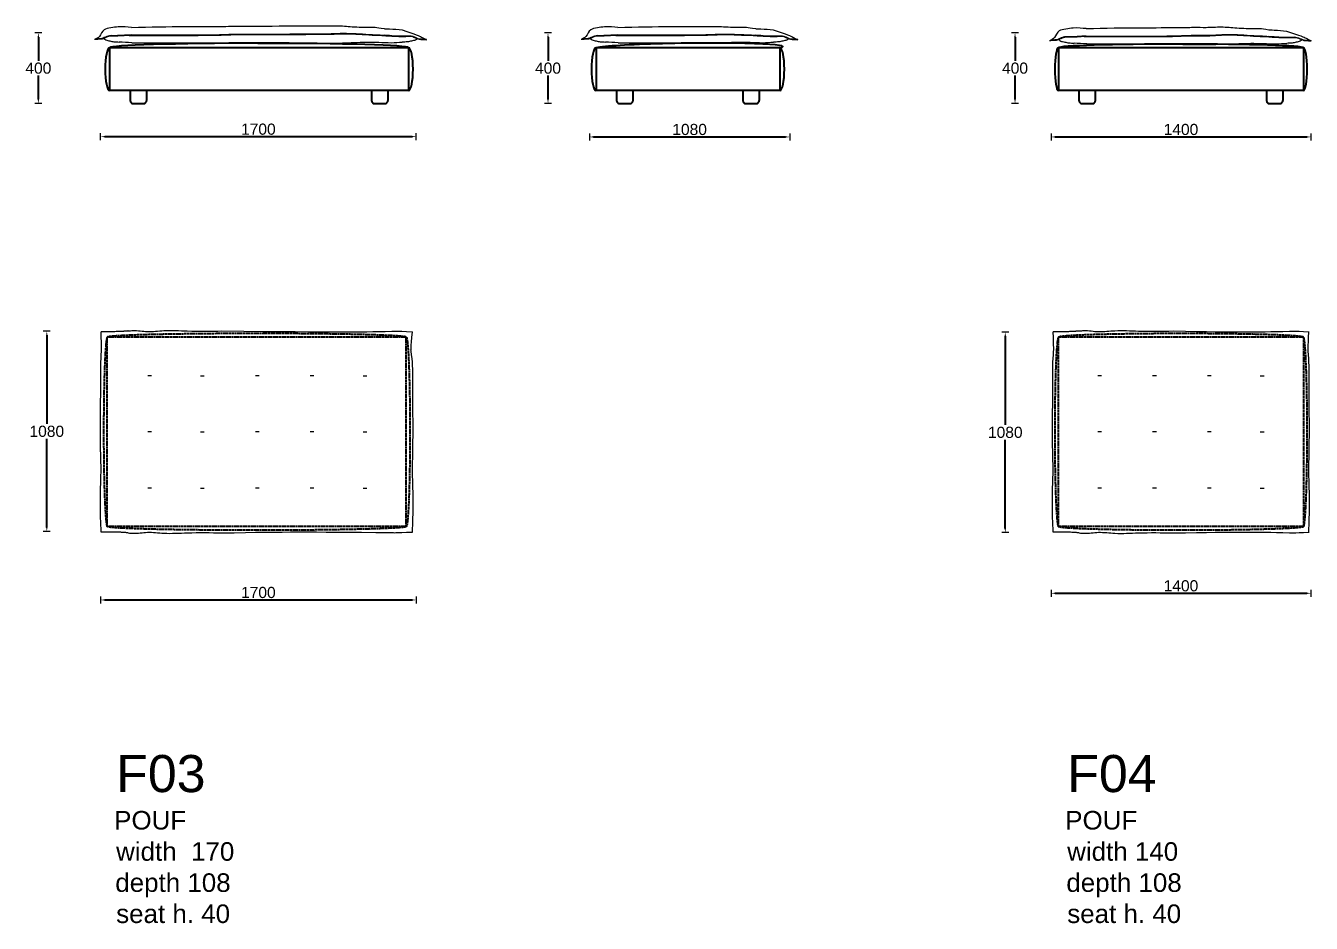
# Model space of a CAD drawing. Header units: millimetres. Extents: x 6668 to 47386, y -6732 to 35544.
# Drawn here: x 18684 to 25608, y 10457 to 15292 of the extents above; entities that cross this region are included whole.
import ezdxf

# ---------------------------------------------------------------- set-up
doc = ezdxf.new("R2010")
doc.units = ezdxf.units.MM
doc.linetypes.add('ACAD_ISO02W100', pattern=[15, 12, -3])
doc.layers.add('_ARREDO', color=7, linetype='Continuous')
doc.layers.add('TESTO', color=1, linetype='Continuous')
doc.layers.add('_CUSCINO SEDUTA', color=8, linetype='Continuous', lineweight=9)
doc.layers.add('_QUOTE', color=1, linetype='Continuous', lineweight=9)
doc.styles.add('Arial', font='arial.ttf')
doc.styles.get("Standard").update_dxf_attribs({"font": 'arial.ttf'})
doc.dimstyles.new('1_1', dxfattribs={"dimscale": 15, "dimtxt": 4, "dimasz": 1.5, "dimexe": 1.25, "dimexo": 2, "dimtad": 1, "dimtih": 1, "dimtoh": 1, "dimdec": 0, "dimtxsty": 'Standard', "dimcen": 2.5, "dimclrd": 256, "dimclre": 256, "dimclrt": 256, "dimadec": 0, "dimazin": 0, "dimtfac": 1, "dimtdec": 0, "dimtmove": 0, "dimatfit": 3, "dimfxl": 1.25, "dimfxlon": 1, "dimlwe": 0, "dimarcsym": 0})

# ---------------------------------------------------------------- blocks, each defined once
blk = doc.blocks.new('*D228')
at = {"layer": '_QUOTE', "lineweight": 0, "transparency": 16777216}
for p, q in [((19086.6, 12217.2), (19086.6, 12179.7)), ((20786.8, 12217.2), (20786.8, 12179.7))]:
    blk.add_line(p, q, dxfattribs=at)
at = {"layer": '_QUOTE', "lineweight": -2, "transparency": 16777216}
blk.add_line((19109.1, 12198.5), (20764.3, 12198.5), dxfattribs=at)
at = {"layer": '_QUOTE', "transparency": 16777216}
for points in [[(19109.1, 12202.2), (19109.1, 12194.7), (19086.6, 12198.5)], [(20764.3, 12202.2), (20764.3, 12194.7), (20786.8, 12198.5)]]:
    blk.add_solid(points, dxfattribs=at)
at = {"layer": 'Defpoints', "color": 0, "transparency": 16777216}
for p in [(19086.6, 13103.9), (20786.8, 13101.9), (20786.8, 12198.5)]:
    blk.add_point(p, dxfattribs=at)
at = {"layer": '_QUOTE', "transparency": 16777216, "insert": (19936.7, 12238.5), "char_height": 60, "attachment_point": 5}
blk.add_mtext('1700', dxfattribs=at)
blk = doc.blocks.new('*D357')
at = {"layer": '_QUOTE', "lineweight": 0, "transparency": 16777216}
for p, q in [((18815.9, 13646.7), (18778.4, 13646.7)), ((18815.9, 12566.7), (18778.4, 12566.7))]:
    blk.add_line(p, q, dxfattribs=at)
at = {"layer": '_QUOTE', "lineweight": -2, "transparency": 16777216}
for p, q in [((18797.2, 13624.2), (18797.2, 13146.7)), ((18797.2, 12589.2), (18797.2, 13066.7))]:
    blk.add_line(p, q, dxfattribs=at)
at = {"layer": '_QUOTE', "transparency": 16777216}
for points in [[(18793.4, 13624.2), (18800.9, 13624.2), (18797.2, 13646.7)], [(18793.4, 12589.2), (18800.9, 12589.2), (18797.2, 12566.7)]]:
    blk.add_solid(points, dxfattribs=at)
at = {"layer": 'Defpoints', "color": 0, "transparency": 16777216}
for p in [(18797.2, 13646.7), (19866.6, 13646.7), (19740.8, 12566.7)]:
    blk.add_point(p, dxfattribs=at)
at = {"layer": '_QUOTE', "transparency": 16777216, "insert": (18797.2, 13106.7), "char_height": 60, "attachment_point": 5}
blk.add_mtext('1080', dxfattribs=at)
blk = doc.blocks.new('*D314')
at = {"layer": '_QUOTE', "lineweight": 0, "transparency": 16777216}
for p, q in [((19086.6, 14675.6), (19086.6, 14713.1)), ((20786.8, 14675.6), (20786.8, 14713.1))]:
    blk.add_line(p, q, dxfattribs=at)
at = {"layer": '_QUOTE', "lineweight": -2, "transparency": 16777216}
blk.add_line((19109.1, 14694.4), (20764.3, 14694.4), dxfattribs=at)
at = {"layer": '_QUOTE', "transparency": 16777216}
for points in [[(19109.1, 14698.1), (19109.1, 14690.6), (19086.6, 14694.4)], [(20764.3, 14698.1), (20764.3, 14690.6), (20786.8, 14694.4)]]:
    blk.add_solid(points, dxfattribs=at)
at = {"layer": 'Defpoints', "color": 0, "transparency": 16777216}
for p in [(20786.8, 14694.4), (20786.8, 12198.5), (19086.6, 12179.7)]:
    blk.add_point(p, dxfattribs=at)
at = {"layer": '_QUOTE', "transparency": 16777216, "insert": (19936.7, 14734.4), "char_height": 60, "attachment_point": 5}
blk.add_mtext('1700', dxfattribs=at)
blk = doc.blocks.new('*D315')
at = {"layer": '_QUOTE', "lineweight": 0, "transparency": 16777216}
for p, q in [((21719.8, 14711.6), (21719.8, 14674.1)), ((22799.3, 14711.6), (22799.3, 14674.1))]:
    blk.add_line(p, q, dxfattribs=at)
at = {"layer": '_QUOTE', "lineweight": -2, "transparency": 16777216}
blk.add_line((21742.3, 14692.8), (22776.8, 14692.8), dxfattribs=at)
at = {"layer": '_QUOTE', "transparency": 16777216}
for points in [[(21742.3, 14696.6), (21742.3, 14689.1), (21719.8, 14692.8)], [(22776.8, 14696.6), (22776.8, 14689.1), (22799.3, 14692.8)]]:
    blk.add_solid(points, dxfattribs=at)
at = {"layer": 'Defpoints', "color": 0, "transparency": 16777216}
for p in [(21719.8, 15200.5), (22799.3, 15198.9), (22799.3, 14692.8)]:
    blk.add_point(p, dxfattribs=at)
at = {"layer": '_QUOTE', "transparency": 16777216, "insert": (22259.6, 14732.8), "char_height": 60, "attachment_point": 5}
blk.add_mtext('1080', dxfattribs=at)
blk = doc.blocks.new('*D316')
at = {"layer": '_QUOTE', "lineweight": 0, "transparency": 16777216}
for p, q in [((24206.3, 14711.6), (24206.3, 14674.1)), ((25606.3, 14711.6), (25606.3, 14674.1))]:
    blk.add_line(p, q, dxfattribs=at)
at = {"layer": '_QUOTE', "lineweight": -2, "transparency": 16777216}
blk.add_line((24228.8, 14692.8), (25583.8, 14692.8), dxfattribs=at)
at = {"layer": '_QUOTE', "transparency": 16777216}
for points in [[(24228.8, 14696.6), (24228.8, 14689.1), (24206.3, 14692.8)], [(25583.8, 14696.6), (25583.8, 14689.1), (25606.3, 14692.8)]]:
    blk.add_solid(points, dxfattribs=at)
at = {"layer": 'Defpoints', "color": 0, "transparency": 16777216}
for p in [(24206.3, 15068.3), (25606.3, 15068.3), (25606.3, 14692.8)]:
    blk.add_point(p, dxfattribs=at)
at = {"layer": '_QUOTE', "transparency": 16777216, "insert": (24906.3, 14732.8), "char_height": 60, "attachment_point": 5}
blk.add_mtext('1400', dxfattribs=at)
blk = doc.blocks.new('*D317')
at = {"layer": '_QUOTE', "lineweight": 0, "transparency": 16777216}
for p, q in [((24206.3, 12253.3), (24206.3, 12215.8)), ((25606.3, 12253.3), (25606.3, 12215.8))]:
    blk.add_line(p, q, dxfattribs=at)
at = {"layer": '_QUOTE', "lineweight": -2, "transparency": 16777216}
blk.add_line((24228.8, 12234.5), (25583.8, 12234.5), dxfattribs=at)
at = {"layer": '_QUOTE', "transparency": 16777216}
for points in [[(24228.8, 12238.3), (24228.8, 12230.8), (24206.3, 12234.5)], [(25583.8, 12238.3), (25583.8, 12230.8), (25606.3, 12234.5)]]:
    blk.add_solid(points, dxfattribs=at)
at = {"layer": 'Defpoints', "color": 0, "transparency": 16777216}
for p in [(24206.3, 14674.1), (25606.3, 14674.1), (25606.3, 12234.5)]:
    blk.add_point(p, dxfattribs=at)
at = {"layer": '_QUOTE', "transparency": 16777216, "insert": (24906.3, 12274.5), "char_height": 60, "attachment_point": 5}
blk.add_mtext('1400', dxfattribs=at)
blk = doc.blocks.new('*D358')
at = {"layer": '_QUOTE', "lineweight": 0, "transparency": 16777216}
for p, q in [((23978.7, 13641.3), (23941.2, 13641.3)), ((23978.7, 12561.3), (23941.2, 12561.3))]:
    blk.add_line(p, q, dxfattribs=at)
at = {"layer": '_QUOTE', "lineweight": -2, "transparency": 16777216}
for p, q in [((23959.9, 13618.8), (23959.9, 13141.3)), ((23959.9, 12583.8), (23959.9, 13061.3))]:
    blk.add_line(p, q, dxfattribs=at)
at = {"layer": '_QUOTE', "transparency": 16777216}
for points in [[(23956.2, 13618.8), (23963.7, 13618.8), (23959.9, 13641.3)], [(23956.2, 12583.8), (23963.7, 12583.8), (23959.9, 12561.3)]]:
    blk.add_solid(points, dxfattribs=at)
at = {"layer": 'Defpoints', "color": 0, "transparency": 16777216}
for p in [(24944.1, 13641.3), (23959.9, 12561.3), (24964, 12561.3)]:
    blk.add_point(p, dxfattribs=at)
at = {"layer": '_QUOTE', "transparency": 16777216, "insert": (23959.9, 13101.3), "char_height": 60, "attachment_point": 5}
blk.add_mtext('1080', dxfattribs=at)
blk = doc.blocks.new('*D292')
at = {"layer": '_QUOTE', "lineweight": 0, "transparency": 16777216}
for p, q in [((18770.5, 15253.2), (18733, 15253.2)), ((18770.5, 14873.2), (18733, 14873.2))]:
    blk.add_line(p, q, dxfattribs=at)
at = {"layer": '_QUOTE', "lineweight": -2, "transparency": 16777216}
for p, q in [((18751.7, 15230.7), (18751.7, 15103.2)), ((18751.7, 14895.7), (18751.7, 15023.2))]:
    blk.add_line(p, q, dxfattribs=at)
at = {"layer": '_QUOTE', "transparency": 16777216}
for points in [[(18748, 15230.7), (18755.5, 15230.7), (18751.7, 15253.2)], [(18748, 14895.7), (18755.5, 14895.7), (18751.7, 14873.2)]]:
    blk.add_solid(points, dxfattribs=at)
at = {"layer": 'Defpoints', "color": 0, "transparency": 16777216}
for p in [(19732.7, 15253.2), (18751.7, 14873.2), (19732.7, 14873.2)]:
    blk.add_point(p, dxfattribs=at)
at = {"layer": '_QUOTE', "transparency": 16777216, "insert": (18751.7, 15063.2), "char_height": 60, "attachment_point": 5}
blk.add_mtext('400', dxfattribs=at)
blk = doc.blocks.new('*D293')
at = {"layer": '_QUOTE', "lineweight": 0, "transparency": 16777216}
for p, q in [((21515.6, 15253.2), (21478.1, 15253.2)), ((21515.6, 14873.2), (21478.1, 14873.2))]:
    blk.add_line(p, q, dxfattribs=at)
at = {"layer": '_QUOTE', "lineweight": -2, "transparency": 16777216}
for p, q in [((21496.9, 15230.7), (21496.9, 15103.2)), ((21496.9, 14895.7), (21496.9, 15023.2))]:
    blk.add_line(p, q, dxfattribs=at)
at = {"layer": '_QUOTE', "transparency": 16777216}
for points in [[(21493.1, 15230.7), (21500.6, 15230.7), (21496.9, 15253.2)], [(21493.1, 14895.7), (21500.6, 14895.7), (21496.9, 14873.2)]]:
    blk.add_solid(points, dxfattribs=at)
at = {"layer": 'Defpoints', "color": 0, "transparency": 16777216}
for p in [(22477.9, 15253.2), (21496.9, 14873.2), (22477.9, 14873.2)]:
    blk.add_point(p, dxfattribs=at)
at = {"layer": '_QUOTE', "transparency": 16777216, "insert": (21496.9, 15063.2), "char_height": 60, "attachment_point": 5}
blk.add_mtext('400', dxfattribs=at)
blk = doc.blocks.new('*D294')
at = {"layer": '_QUOTE', "lineweight": 0, "transparency": 16777216}
for p, q in [((24031.3, 15253.2), (23993.8, 15253.2)), ((24031.3, 14873.2), (23993.8, 14873.2))]:
    blk.add_line(p, q, dxfattribs=at)
at = {"layer": '_QUOTE', "lineweight": -2, "transparency": 16777216}
for p, q in [((24012.5, 15230.7), (24012.5, 15103.2)), ((24012.5, 14895.7), (24012.5, 15023.2))]:
    blk.add_line(p, q, dxfattribs=at)
at = {"layer": '_QUOTE', "transparency": 16777216}
for points in [[(24008.8, 15230.7), (24016.3, 15230.7), (24012.5, 15253.2)], [(24008.8, 14895.7), (24016.3, 14895.7), (24012.5, 14873.2)]]:
    blk.add_solid(points, dxfattribs=at)
at = {"layer": 'Defpoints', "color": 0, "transparency": 16777216}
for p in [(24993.5, 15253.2), (24012.5, 14873.2), (24993.5, 14873.2)]:
    blk.add_point(p, dxfattribs=at)
at = {"layer": '_QUOTE', "transparency": 16777216, "insert": (24012.5, 15063.2), "char_height": 60, "attachment_point": 5}
blk.add_mtext('400', dxfattribs=at)
blk = doc.blocks.new('PIEDINO MIAMI SOFT_PANAMA H7CM')
at = {"color": 0, "linetype": 'ByBlock', "lineweight": -2}
for points in [[(45, 0), (-45, 0)], [(-45, 0), (-45, -50.4)], [(-45, -50.4), (-45, -51.2), (-44.9, -52), (-44.8, -52.9), (-44.7, -53.7), (-44.5, -54.5), (-44.4, -55.3), (-44.2, -56.1), (-43.9, -56.9), (-43.7, -57.7), (-43.4, -58.5), (-43.1, -59.3), (-42.7, -60), (-42.4, -60.8), (-42, -61.5), (-41.6, -62.2), (-41.1, -63), (-40.7, -63.6), (-40.2, -64.3), (-39.7, -65), (-39.1, -65.6), (-38.6, -66.2), (-38, -66.8), (-37.4, -67.4), (-36.8, -68), (-36.1, -68.5), (-35.5, -69), (-34.8, -69.5), (-34.1, -70)], [(34.1, -70), (34.8, -69.5), (35.5, -69), (36.1, -68.5), (36.8, -68), (37.4, -67.4), (38, -66.8), (38.6, -66.2), (39.1, -65.6), (39.7, -65), (40.2, -64.3), (40.7, -63.6), (41.1, -63), (41.6, -62.2), (42, -61.5), (42.4, -60.8), (42.7, -60), (43.1, -59.3), (43.4, -58.5), (43.7, -57.7), (43.9, -56.9), (44.2, -56.1), (44.4, -55.3), (44.5, -54.5), (44.7, -53.7), (44.8, -52.9), (44.9, -52), (45, -51.2), (45, -50.4)], [(45, -50.4), (45, 0)], [(-34.1, -70), (34.1, -70)]]:
    blk.add_lwpolyline(points, dxfattribs=at)

msp = doc.modelspace()

# ---------------------------------------------------------------- linework, layer by layer
at = {"layer": '_ARREDO'}
for p, q in [((20745.6, 15173.3), (19135.6, 15173.3)), ((19135.6, 15173.3), (19135.6, 14943.2)), ((20745.6, 15173.3), (20745.6, 14943.2)), ((22745.6, 15173.3), (21755.6, 15173.3)), ((21755.6, 15173.3), (21755.6, 14943.2)), ((22745.6, 15173.3), (22745.6, 14943.2)), ((25566.3, 15173.3), (24246.3, 15173.3)), ((24246.3, 15173.3), (24246.3, 14943.3)), ((25566.3, 15173.3), (25566.3, 14943.3)), ((20745.6, 14943.2), (19135.6, 14943.2)), ((22745.6, 14943.2), (21755.6, 14943.2)), ((25566.3, 14943.3), (24246.3, 14943.3))]:
    msp.add_line(p, q, dxfattribs=at)
at = {"layer": '_ARREDO', "linetype": 'ACAD_ISO02W100'}
for p, q in [((19123.2, 12593.9), (19123.2, 13613.9)), ((20733.2, 13613.9), (19123.2, 13613.9)), ((20733.2, 12593.9), (20733.2, 13613.9)), ((24246.3, 12593.7), (24246.3, 13613.6)), ((25566.3, 13613.6), (24246.3, 13613.6)), ((25566.3, 13613.6), (25566.3, 12593.7)), ((20733.2, 12593.9), (19123.2, 12593.9)), ((25566.3, 12593.7), (24246.3, 12593.7))]:
    msp.add_line(p, q, dxfattribs=at)
at = {"layer": '_ARREDO'}
for centre, major_axis, ratio, start_param, end_param in [((19135.6, 15058.2), (0, -115), 0.212033, 3.141593, 6.283185), ((19940.6, 15173.3), (-805, 0), 0.030303, 3.141593, 6.283185), ((20745.6, 15058.2), (0, 115), 0.212033, 3.141593, 6.283185), ((21755.6, 15058.2), (0, -115), 0.212033, 3.141593, 6.283185), ((22250.6, 15173.3), (511.1, 6.3), 0.047718, -0.252485, 2.889108), ((22745.6, 15058.2), (0, 115), 0.212033, 3.141593, 6.283185), ((24246.3, 15058.3), (0, -115), 0.173913, 3.141593, 6.283185), ((24906.3, 15173.3), (-660, 0), 0.030303, 3.141593, 6.283185), ((25566.3, 15058.3), (0, 115), 0.173913, 3.141593, 6.283185)]:
    msp.add_ellipse(centre, major_axis=major_axis, ratio=ratio, start_param=start_param, end_param=end_param, dxfattribs=at)
at = {"layer": '_ARREDO', "linetype": 'ACAD_ISO02W100'}
for centre, major_axis, ratio, start_param, end_param in [((19123.2, 13103.9), (0, 510), 0.039219, 0, 3.141593), ((19928.2, 13613.9), (805, 0), 0.024845, -0.000001, 3.141592), ((24246.3, 13103.6), (0, 510), 0.039219, 0, 3.141593), ((24906.3, 13613.6), (-660, 0), 0.030303, 3.141593, 6.283185), ((25566.3, 13103.6), (0, 510), 0.039219, 3.141593, 6.283185)]:
    msp.add_ellipse(centre, major_axis=major_axis, ratio=ratio, start_param=start_param, end_param=end_param, dxfattribs=at)
at = {"layer": '_ARREDO', "linetype": 'ACAD_ISO02W100', "extrusion": (0, 0, -1)}
for centre, major_axis, ratio, start_param, end_param in [((20733.2, 13103.9), (0, 510), 0.039219, 0, 3.141593), ((19928.2, 12593.9), (805, 0), 0.024845, 0.000001, 3.141594), ((24906.3, 12593.7), (-660, 0), 0.030303, 3.141593, 6.283185)]:
    msp.add_ellipse(centre, major_axis=major_axis, ratio=ratio, start_param=start_param, end_param=end_param, dxfattribs=at)
at = {"layer": '_CUSCINO SEDUTA'}
for p, q in [((20643.4, 15239.3), (20614.1, 15240.7)), ((22643.4, 15239.3), (22614.1, 15240.7)), ((25408.4, 15232.9), (25379.1, 15234.3)), ((24478.8, 13405.8), (24458.8, 13405.8)), ((24773.8, 13405.8), (24753.8, 13405.8)), ((25068.8, 13405.8), (25048.8, 13405.8)), ((25333.8, 13405.8), (25353.8, 13405.8)), ((24478.8, 13103.6), (24458.8, 13103.6)), ((24773.8, 13103.6), (24753.8, 13103.6)), ((25068.8, 13103.6), (25048.8, 13103.6)), ((25333.8, 13103.6), (25353.8, 13103.6)), ((24478.8, 12801.5), (24458.8, 12801.5)), ((24773.8, 12801.5), (24753.8, 12801.5)), ((25068.8, 12801.5), (25048.8, 12801.5)), ((25333.8, 12801.5), (25353.8, 12801.5))]:
    msp.add_line(p, q, dxfattribs=at)
at = {"layer": '_CUSCINO SEDUTA', "lineweight": 9}
for p, q in [((19360.6, 13406.1), (19340.6, 13406.1)), ((19625.7, 13406.1), (19645.7, 13406.1)), ((19940.7, 13406.1), (19920.7, 13406.1)), ((20235.7, 13406.1), (20215.7, 13406.1)), ((20500.7, 13406.1), (20520.7, 13406.1)), ((19360.6, 13103.9), (19340.6, 13103.9)), ((19625.7, 13103.9), (19645.7, 13103.9)), ((19940.7, 13103.9), (19920.7, 13103.9)), ((20235.7, 13103.9), (20215.7, 13103.9)), ((20500.7, 13103.9), (20520.7, 13103.9)), ((19360.6, 12801.7), (19340.6, 12801.7)), ((19625.7, 12801.7), (19645.7, 12801.7)), ((19940.7, 12801.7), (19920.7, 12801.7)), ((20235.7, 12801.7), (20215.7, 12801.7)), ((20500.7, 12801.7), (20520.7, 12801.7))]:
    msp.add_line(p, q, dxfattribs=at)
at = {"layer": '_CUSCINO SEDUTA'}
for points in [[(19080.7, 15234.7), (19073.8, 15226.9), (19064.3, 15222.2), (19054.8, 15217.4)], [(19107, 15270.5), (19094.4, 15262.3), (19090.1, 15245.6), (19080.7, 15234.7)], [(19142.8, 15280.1), (19127.5, 15277.5), (19115.4, 15275.9), (19107, 15270.5)], [(19135.7, 15238.2), (19130.2, 15237.5), (19125.6, 15235.6), (19121.3, 15233.9)], [(19137.6, 15235.8), (19132.2, 15235.1), (19127.6, 15233.2), (19123.3, 15231.5)], [(19151.6, 15238.4), (19146, 15238.6), (19140.5, 15238.9), (19135.7, 15238.2)], [(19153.5, 15236), (19148, 15236.1), (19142.5, 15236.5), (19137.6, 15235.8)], [(19181.7, 15286.1), (19168.9, 15285.1), (19154.8, 15282.3), (19142.8, 15280.1)], [(19252.6, 15242.1), (19220.9, 15242.3), (19187.2, 15237.4), (19151.6, 15238.4)], [(19241.5, 15239.6), (19221.6, 15239.8), (19188.6, 15235), (19153.5, 15236)], [(19252.6, 15282.8), (19230.6, 15282.7), (19209.1, 15288.4), (19181.7, 15286.1)], [(19241.5, 15239.6), (19674.4, 15239.6), (19705.7, 15240.7), (19736.7, 15241.9)], [(19252.6, 15282.8), (19455.3, 15289.2), (19650.1, 15287.4), (19743.6, 15288.3)], [(19252.6, 15242.1), (19682.5, 15242.3), (19710.7, 15243.3), (19738.8, 15244.4)], [(19736.7, 15241.9), (19771.6, 15243.3), (19806.2, 15244.7), (19841.1, 15244.6)], [(19738.8, 15244.4), (19773.6, 15245.7), (19808.2, 15247.1), (19843.1, 15247.1)], [(19743.6, 15288.3), (19793.4, 15288.8), (19814.7, 15290), (19836, 15290.2)], [(19836, 15290.2), (19856.4, 15290.3), (19876.8, 15289.5), (19897.4, 15289.7)], [(19841.1, 15244.6), (19866.4, 15244.6), (19891.8, 15243.9), (19917, 15244.6)], [(19843.1, 15247.1), (19868.4, 15247.1), (19893.9, 15246.3), (19919.1, 15247.1)], [(19897.4, 15289.7), (19924.9, 15289.9), (20331.3, 15292.1), (20358.8, 15291.8)], [(19917, 15244.6), (20316.9, 15245.3), (20337.7, 15247.1), (20358.8, 15248)], [(19919.1, 15247.1), (20318.8, 15247.7), (20339.7, 15249.5), (20360.7, 15250.5)], [(20358.8, 15291.8), (20386.5, 15291.5), (20414.1, 15288.7), (20442.1, 15286.8)], [(20358.8, 15248), (20404, 15250.1), (20450, 15248.3), (20495.2, 15245.2)], [(20360.7, 15250.5), (20406, 15252.5), (20452.1, 15250.7), (20497.2, 15247.6)], [(20442.1, 15286.8), (20476.2, 15284.3), (20510.8, 15283.2), (20537.8, 15283.8)], [(20495.2, 15245.2), (20519.6, 15243.5), (20543.9, 15241.4), (20568.4, 15240.8)], [(20497.2, 15247.6), (20521.7, 15246), (20545.9, 15243.9), (20570.3, 15243.3)], [(20537.8, 15283.8), (20555.8, 15284.2), (20570.5, 15285.5), (20614.1, 15276.2)], [(20568.4, 15240.8), (20583.5, 15240.5), (20598.7, 15240.6), (20614, 15238.7)], [(20570.3, 15243.3), (20584.9, 15242.9), (20599.5, 15243), (20614.1, 15240.7)], [(20614, 15276.2), (20619.5, 15275.9), (20624.9, 15275.7), (20643.4, 15274.9)], [(20614, 15238.7), (20619.5, 15238.4), (20624.9, 15238.1), (20643.4, 15237)], [(20643.4, 15274.9), (20666.5, 15273.8), (20689.2, 15272.3), (20710.5, 15269)], [(20643.4, 15239.3), (20676.5, 15237.4), (20709.5, 15236), (20744.4, 15237.4)], [(20643.4, 15237), (20676.5, 15235.1), (20709.5, 15233.6), (20744.4, 15235.1)], [(20710.5, 15269), (20789.3, 15244.5), (20802, 15237.6), (20814.9, 15230.9)], [(20744.4, 15237.4), (20750.1, 15237.7), (20755.6, 15238), (20760.4, 15237.4)], [(20744.4, 15235.1), (20750.1, 15235.3), (20755.6, 15235.6), (20760.4, 15235)], [(20760.4, 15237.4), (20765.9, 15236.6), (20770.4, 15234.7), (20774.8, 15233)], [(20760.4, 15235), (20765.9, 15234.3), (20770.4, 15232.4), (20774.8, 15230.6)], [(21700.7, 15234.7), (21693.8, 15226.9), (21684.3, 15222.2), (21674.8, 15217.4)], [(21727, 15270.5), (21714.4, 15262.3), (21710.1, 15245.6), (21700.7, 15234.7)], [(21762.8, 15280.1), (21747.5, 15277.5), (21735.4, 15275.9), (21727, 15270.5)], [(21755.7, 15238.2), (21750.2, 15237.5), (21745.6, 15235.6), (21741.3, 15233.9)], [(21757.6, 15235.8), (21752.2, 15235.1), (21747.6, 15233.2), (21743.3, 15231.5)], [(21771.6, 15238.4), (21766, 15238.6), (21760.5, 15238.9), (21755.7, 15238.2)], [(21773.5, 15236), (21768, 15236.1), (21762.5, 15236.5), (21757.6, 15235.8)], [(21801.7, 15286.1), (21788.9, 15285.1), (21774.8, 15282.3), (21762.8, 15280.1)], [(21872.6, 15242.1), (21840.9, 15242.3), (21807.2, 15237.4), (21771.6, 15238.4)], [(21861.5, 15239.6), (21841.6, 15239.8), (21808.6, 15235), (21773.5, 15236)], [(21872.6, 15282.8), (21850.6, 15282.7), (21829.1, 15288.4), (21801.7, 15286.1)], [(21861.5, 15239.6), (22294.4, 15239.6), (22325.7, 15240.7), (22356.7, 15241.9)], [(21872.6, 15282.8), (22075.3, 15289.2), (22270.1, 15287.4), (22363.6, 15288.3)], [(21872.6, 15242.1), (22302.5, 15242.3), (22330.7, 15243.3), (22358.8, 15244.4)], [(22356.7, 15241.9), (22391.6, 15243.3), (22426.2, 15244.7), (22461.1, 15244.6)], [(22358.8, 15244.4), (22393.6, 15245.7), (22428.2, 15247.1), (22463.1, 15247.1)], [(22363.6, 15288.3), (22386.5, 15288.5), (22414.1, 15288.7), (22442.1, 15286.8)], [(22442.1, 15286.8), (22476.2, 15284.3), (22510.8, 15283.2), (22537.8, 15283.8)], [(22461.1, 15244.6), (22519.6, 15243.5), (22543.9, 15241.4), (22568.4, 15240.8)], [(22463.1, 15247.1), (22521.7, 15246), (22545.9, 15243.9), (22570.3, 15243.3)], [(22537.8, 15283.8), (22555.8, 15284.2), (22570.5, 15285.5), (22614.1, 15276.2)], [(22568.4, 15240.8), (22583.5, 15240.5), (22598.7, 15240.6), (22614, 15238.7)], [(22570.3, 15243.3), (22584.9, 15242.9), (22599.5, 15243), (22614.1, 15240.7)], [(22614, 15276.2), (22619.5, 15275.9), (22624.9, 15275.7), (22643.4, 15274.9)], [(22614, 15238.7), (22619.5, 15238.4), (22624.9, 15238.1), (22643.4, 15237)], [(22643.4, 15274.9), (22666.5, 15273.8), (22689.2, 15272.3), (22710.5, 15269)], [(22643.4, 15239.3), (22676.5, 15237.4), (22709.5, 15236), (22744.4, 15237.4)], [(22643.4, 15237), (22676.5, 15235.1), (22709.5, 15233.6), (22744.4, 15235.1)], [(22710.5, 15269), (22789.3, 15244.5), (22802, 15237.6), (22814.9, 15230.9)], [(22744.4, 15237.4), (22750.1, 15237.7), (22755.6, 15238), (22760.4, 15237.4)], [(22744.4, 15235.1), (22750.1, 15235.3), (22755.6, 15235.6), (22760.4, 15235)], [(22760.4, 15237.4), (22765.9, 15236.6), (22770.4, 15234.7), (22774.8, 15233)], [(22760.4, 15235), (22765.9, 15234.3), (22770.4, 15232.4), (22774.8, 15230.6)], [(24250.9, 15264.1), (24238.3, 15255.9), (24234, 15239.2), (24224.6, 15228.3)], [(24286.7, 15273.7), (24271.4, 15271.1), (24259.3, 15269.5), (24250.9, 15264.1)], [(24325.6, 15279.7), (24312.8, 15278.7), (24298.7, 15275.8), (24286.7, 15273.7)], [(24396.5, 15235.7), (24364.8, 15235.9), (24331.1, 15231), (24295.5, 15232)], [(24396.5, 15276.4), (24374.5, 15276.3), (24353, 15282), (24325.6, 15279.7)], [(24385.4, 15233.2), (24818.3, 15233.2), (24849.6, 15234.3), (24880.6, 15235.5)], [(24396.5, 15276.4), (24599.2, 15282.8), (24794, 15281), (24887.5, 15281.9)], [(24396.5, 15235.7), (24826.4, 15235.8), (24854.6, 15236.9), (24882.7, 15237.9)], [(24880.6, 15235.5), (24915.5, 15236.9), (24950.1, 15238.3), (24985, 15238.2)], [(24882.7, 15237.9), (24917.5, 15239.3), (24952.1, 15240.7), (24987, 15240.7)], [(24887.5, 15281.9), (24937.3, 15282.4), (24958.6, 15283.6), (24979.9, 15283.8)], [(24979.9, 15283.8), (25000.3, 15283.9), (25020.7, 15283.1), (25041.3, 15283.3)], [(24985, 15238.2), (25010.3, 15238.2), (25035.7, 15237.4), (25060.9, 15238.2)], [(24987, 15240.7), (25012.3, 15240.7), (25037.8, 15239.9), (25063, 15240.7)], [(25041.3, 15283.3), (25068.8, 15283.5), (25096.3, 15285.7), (25123.8, 15285.4)], [(25060.9, 15238.2), (25081.9, 15238.9), (25102.8, 15240.7), (25123.8, 15241.6)], [(25063, 15240.7), (25083.9, 15241.3), (25104.7, 15243.1), (25125.8, 15244.1)], [(25123.8, 15285.4), (25151.6, 15285.1), (25179.1, 15282.3), (25207.1, 15280.4)], [(25123.8, 15241.6), (25169.1, 15243.7), (25215, 15241.9), (25260.3, 15238.8)], [(25125.8, 15244.1), (25171, 15246.1), (25217.1, 15244.3), (25262.2, 15241.2)], [(25207.1, 15280.4), (25241.3, 15277.9), (25275.8, 15276.7), (25302.9, 15277.4)], [(25260.3, 15238.8), (25284.7, 15237.1), (25308.9, 15235), (25333.4, 15234.4)], [(25262.2, 15241.2), (25286.7, 15239.6), (25310.9, 15237.4), (25335.4, 15236.9)], [(25302.9, 15277.4), (25320.9, 15277.8), (25335.5, 15279.1), (25379.1, 15269.8)], [(25333.4, 15234.4), (25348.6, 15234.1), (25363.8, 15234.2), (25379.1, 15232.3)], [(25335.4, 15236.9), (25349.9, 15236.5), (25364.5, 15236.6), (25379.1, 15234.3)], [(25379.1, 15269.8), (25384.5, 15269.5), (25389.9, 15269.3), (25408.4, 15268.5)], [(25408.4, 15268.5), (25431.5, 15267.4), (25454.2, 15265.9), (25475.5, 15262.6)], [(25475.5, 15262.6), (25554.3, 15238.1), (25567, 15231.2), (25580, 15224.5)], [(19075.5, 15218.8), (19068.4, 15218.5), (19061.7, 15218), (19054.8, 15217.4)], [(19073.5, 15221.2), (19069.3, 15221), (19065, 15220.8), (19060.9, 15220.5)], [(19093.2, 15222.7), (19087.5, 15221.6), (19080.4, 15221.5), (19073.5, 15221.2)], [(19095.2, 15220.3), (19089.5, 15219.1), (19082.4, 15219.1), (19075.5, 15218.8)], [(19106.8, 15227.8), (19102.7, 15225.9), (19098.5, 15223.9), (19093.2, 15222.7)], [(19108.8, 15225.4), (19104.7, 15223.5), (19100.5, 15221.4), (19095.2, 15220.3)], [(19104.4, 15223.4), (19107.4, 15220.6), (19110.3, 15217.8), (19115.1, 15215.6)], [(19121.3, 15233.9), (19116.3, 15231.8), (19111.5, 15230), (19106.8, 15227.8)], [(19123.3, 15231.5), (19118.2, 15229.4), (19113.6, 15227.6), (19108.8, 15225.4)], [(19115.1, 15215.6), (19120.7, 15213.2), (19128.9, 15211.7), (19136.9, 15210)], [(19136.9, 15210), (19144.1, 15208.6), (19151.1, 15207.1), (19158.6, 15206.1)], [(19158.6, 15206.1), (19167.5, 15205), (19177.1, 15204.7), (19186.6, 15204.3)], [(19254.6, 15200.6), (19232, 15201.7), (19209.2, 15203), (19186.6, 15204.3)], [(19254.6, 15200.6), (19693.6, 15200), (19732.5, 15198.9), (19771.7, 15198.1)], [(19771.7, 15198.1), (19851.1, 15196.5), (20309.8, 15196.2), (20389.3, 15199.2)], [(20389.3, 15199.2), (20432, 15200.8), (20474.7, 15203.3), (20517.5, 15203.7)], [(20517.5, 15203.7), (20562.6, 15204), (20607.9, 15202), (20653.1, 15200.3)], [(20653.2, 15200.3), (20672.5, 15201.2), (20692.1, 15202.4), (20711.4, 15203.5)], [(20739.5, 15205.3), (20730.5, 15204.1), (20721, 15203.8), (20711.4, 15203.5)], [(20761.1, 15209.2), (20753.9, 15207.8), (20746.9, 15206.2), (20739.5, 15205.3)], [(20782.9, 15214.8), (20777.2, 15212.4), (20769.1, 15210.8), (20761.1, 15209.2)], [(20774.8, 15233), (20779.8, 15230.9), (20784.5, 15229.1), (20789.1, 15226.9)], [(20774.8, 15230.6), (20779.8, 15228.6), (20784.5, 15226.7), (20789.1, 15224.6)], [(20793.7, 15222.5), (20790.7, 15219.7), (20787.7, 15216.9), (20782.9, 15214.8)], [(20789.1, 15226.9), (20793.3, 15225), (20797.5, 15222.9), (20802.8, 15221.8)], [(20789.1, 15224.6), (20793.3, 15222.7), (20797.5, 15220.6), (20802.8, 15219.5)], [(20802.8, 15221.8), (20808.6, 15220.7), (20815.8, 15220.6), (20822.6, 15220.3)], [(20802.8, 15219.5), (20808.6, 15218.3), (20815.8, 15218.2), (20822.6, 15218)], [(20814.9, 15230.9), (20824.2, 15226.1), (20833.8, 15221.3), (20843.2, 15216.6)], [(20822.6, 15220.3), (20829.6, 15220), (20836.4, 15219.5), (20843.2, 15218.9)], [(20822.6, 15218), (20829.6, 15217.7), (20836.4, 15217.1), (20843.2, 15216.6)], [(21695.5, 15218.8), (21688.4, 15218.5), (21681.7, 15218), (21674.8, 15217.4)], [(21693.5, 15221.2), (21689.3, 15221), (21685, 15220.8), (21680.9, 15220.5)], [(21713.2, 15222.7), (21707.5, 15221.6), (21700.4, 15221.5), (21693.5, 15221.2)], [(21715.2, 15220.3), (21709.5, 15219.1), (21702.4, 15219.1), (21695.5, 15218.8)], [(21726.8, 15227.8), (21722.7, 15225.9), (21718.5, 15223.9), (21713.2, 15222.7)], [(21728.8, 15225.4), (21724.7, 15223.5), (21720.5, 15221.4), (21715.2, 15220.3)], [(21724.4, 15223.4), (21727.4, 15220.6), (21730.3, 15217.8), (21735.1, 15215.6)], [(21741.3, 15233.9), (21736.3, 15231.8), (21731.5, 15230), (21726.8, 15227.8)], [(21743.3, 15231.5), (21738.2, 15229.4), (21733.6, 15227.6), (21728.8, 15225.4)], [(21735.1, 15215.6), (21740.7, 15213.2), (21748.9, 15211.7), (21756.9, 15210)], [(21756.9, 15210), (21764.1, 15208.6), (21771.1, 15207.1), (21778.6, 15206.1)], [(21778.6, 15206.1), (21787.5, 15205), (21797.1, 15204.7), (21806.6, 15204.3)], [(21874.6, 15200.6), (21852, 15201.7), (21829.2, 15203), (21806.6, 15204.3)], [(21874.6, 15200.6), (22313.6, 15200), (22352.5, 15198.9), (22391.7, 15198.1)], [(22391.7, 15198.1), (22471.1, 15196.5), (22309.8, 15196.2), (22389.3, 15199.2)], [(22389.3, 15199.2), (22432, 15200.8), (22474.7, 15203.3), (22517.5, 15203.7)], [(22517.5, 15203.7), (22562.6, 15204), (22607.9, 15202), (22653.1, 15200.3)], [(22653.2, 15200.3), (22672.5, 15201.2), (22692.1, 15202.4), (22711.4, 15203.5)], [(22739.5, 15205.3), (22730.5, 15204.1), (22721, 15203.8), (22711.4, 15203.5)], [(22761.1, 15209.2), (22753.9, 15207.8), (22746.9, 15206.2), (22739.5, 15205.3)], [(22782.9, 15214.8), (22777.2, 15212.4), (22769.1, 15210.8), (22761.1, 15209.2)], [(22774.8, 15233), (22779.8, 15230.9), (22784.5, 15229.1), (22789.1, 15226.9)], [(22774.8, 15230.6), (22779.8, 15228.6), (22784.5, 15226.7), (22789.1, 15224.6)], [(22793.7, 15222.5), (22790.7, 15219.7), (22787.7, 15216.9), (22782.9, 15214.8)], [(22789.1, 15226.9), (22793.3, 15225), (22797.5, 15222.9), (22802.8, 15221.8)], [(22789.1, 15224.6), (22793.3, 15222.7), (22797.5, 15220.6), (22802.8, 15219.5)], [(22802.8, 15221.8), (22808.6, 15220.7), (22815.8, 15220.6), (22822.6, 15220.3)], [(22802.8, 15219.5), (22808.6, 15218.3), (22815.8, 15218.2), (22822.6, 15218)], [(22814.9, 15230.9), (22824.2, 15226.1), (22833.8, 15221.3), (22843.2, 15216.6)], [(22822.6, 15220.3), (22829.6, 15220), (22836.4, 15219.5), (22843.2, 15218.9)], [(22822.6, 15218), (22829.6, 15217.7), (22836.4, 15217.1), (22843.2, 15216.6)], [(24224.6, 15228.3), (24217.7, 15220.5), (24208.2, 15215.8), (24198.7, 15211)], [(24219.4, 15212.4), (24212.3, 15212.1), (24205.6, 15211.6), (24198.7, 15211)], [(24217.4, 15214.8), (24213.2, 15214.6), (24208.9, 15214.4), (24204.8, 15214.1)], [(24237.1, 15216.3), (24231.4, 15215.2), (24224.3, 15215.1), (24217.4, 15214.8)], [(24239.1, 15213.9), (24233.4, 15212.7), (24226.3, 15212.7), (24219.4, 15212.4)], [(24250.7, 15221.4), (24246.6, 15219.5), (24242.4, 15217.4), (24237.1, 15216.3)], [(24252.7, 15219), (24248.6, 15217.1), (24244.4, 15215), (24239.1, 15213.9)], [(24248.3, 15217), (24251.3, 15214.2), (24254.2, 15211.4), (24259, 15209.2)], [(24265.2, 15227.5), (24260.2, 15225.4), (24255.4, 15223.6), (24250.7, 15221.4)], [(24267.2, 15225.1), (24262.1, 15223), (24257.5, 15221.1), (24252.7, 15219)], [(24259, 15209.2), (24264.6, 15206.8), (24272.8, 15205.3), (24280.8, 15203.6)], [(24279.6, 15231.8), (24274.1, 15231.1), (24269.5, 15229.2), (24265.2, 15227.5)], [(24281.5, 15229.4), (24276.1, 15228.7), (24271.5, 15226.8), (24267.2, 15225.1)], [(24295.5, 15232), (24289.9, 15232.2), (24284.4, 15232.5), (24279.6, 15231.8)], [(24280.8, 15203.6), (24288, 15202.2), (24295, 15200.7), (24302.5, 15199.7)], [(24297.4, 15229.6), (24291.9, 15229.7), (24286.4, 15230.1), (24281.5, 15229.4)], [(24385.4, 15233.2), (24365.5, 15233.4), (24332.5, 15228.6), (24297.4, 15229.6)], [(24302.5, 15199.7), (24311.4, 15198.6), (24321, 15198.3), (24330.5, 15197.9)], [(24398.5, 15194.2), (24375.9, 15195.3), (24353.1, 15196.6), (24330.5, 15197.9)], [(24398.5, 15194.2), (24837.5, 15193.5), (24876.4, 15192.5), (24915.6, 15191.7)], [(24915.6, 15191.7), (24995, 15190.1), (25074.8, 15189.8), (25154.3, 15192.8)], [(25154.3, 15192.8), (25197, 15194.4), (25239.7, 15196.9), (25282.5, 15197.3)], [(25282.5, 15197.3), (25327.7, 15197.6), (25373, 15195.6), (25418.2, 15193.9)], [(25379.1, 15232.3), (25384.5, 15232), (25389.9, 15231.7), (25408.4, 15230.5)], [(25408.4, 15232.9), (25441.5, 15231), (25474.5, 15229.6), (25509.5, 15231)], [(25408.4, 15230.5), (25441.5, 15228.7), (25474.5, 15227.2), (25509.5, 15228.7)], [(25418.2, 15193.9), (25437.6, 15194.8), (25457.1, 15196), (25476.5, 15197.1)], [(25504.5, 15198.9), (25495.5, 15197.7), (25486, 15197.4), (25476.5, 15197.1)], [(25526.2, 15202.8), (25518.9, 15201.4), (25511.9, 15199.8), (25504.5, 15198.9)], [(25509.5, 15231), (25515.1, 15231.3), (25520.6, 15231.6), (25525.5, 15231)], [(25509.5, 15228.7), (25515.1, 15228.9), (25520.6, 15229.2), (25525.5, 15228.6)], [(25525.5, 15231), (25530.9, 15230.2), (25535.5, 15228.3), (25539.8, 15226.6)], [(25525.5, 15228.6), (25530.9, 15227.9), (25535.5, 15226), (25539.8, 15224.2)], [(25547.9, 15208.4), (25542.3, 15206), (25534.1, 15204.4), (25526.2, 15202.8)], [(25539.8, 15226.6), (25544.8, 15224.5), (25549.6, 15222.7), (25554.2, 15220.5)], [(25539.8, 15224.2), (25544.8, 15222.2), (25549.6, 15220.3), (25554.2, 15218.2)], [(25558.7, 15216.1), (25555.8, 15213.3), (25552.7, 15210.5), (25547.9, 15208.4)], [(25554.2, 15220.5), (25558.3, 15218.6), (25562.5, 15216.5), (25567.9, 15215.4)], [(25554.2, 15218.2), (25558.3, 15216.3), (25562.5, 15214.2), (25567.9, 15213.1)], [(25567.9, 15215.4), (25573.6, 15214.3), (25580.8, 15214.2), (25587.6, 15213.9)], [(25567.9, 15213.1), (25573.6, 15211.9), (25580.8, 15211.8), (25587.6, 15211.6)], [(25580, 15224.5), (25589.3, 15219.7), (25598.8, 15214.9), (25608.3, 15210.1)], [(25587.6, 15213.9), (25594.7, 15213.6), (25601.5, 15213.1), (25608.2, 15212.5)], [(25587.6, 15211.6), (25594.7, 15211.3), (25601.5, 15210.7), (25608.2, 15210.2)]]:
    msp.add_open_spline(points, degree=3, dxfattribs=at)
at = {"layer": '_CUSCINO SEDUTA', "lineweight": 9}
for points, degree in [([(19235.7, 13647.8), (19189, 13642.5), (19089.6, 13643.6)], 2), ([(19092.3, 13538.3), (19092.8, 13545.2), (19093.5, 13552), (19089.6, 13643.6)], 3), ([(19235.7, 13647.8), (19244.5, 13648.9), (19252.7, 13649.7), (19260.8, 13650)], 3), ([(19260.8, 13650), (19287.2, 13650.7), (19313.3, 13645.6), (19339.5, 13644.6)], 3), ([(19339.5, 13644.6), (19368.6, 13643.6), (19397.9, 13647.8), (19427.4, 13649.4)], 3), ([(19427.4, 13649.4), (19469.4, 13651.8), (19511.8, 13649.1), (19554.1, 13647.7)], 3), ([(19554.1, 13647.7), (19616.5, 13645.5), (19678.8, 13646.1), (19740.8, 13648.1)], 3), ([(19740.8, 13648.1), (20403.1, 13640.4), (20455, 13641.9), (20656.5, 13646.3)], 3), ([(20656.5, 13646.3), (20663.3, 13646.9), (20670.2, 13647.5), (20766.8, 13643.6)], 3), ([(20759.2, 13538.3), (20758.6, 13545.2), (20758, 13552), (20766.8, 13643.6)], 3), ([(24358.8, 13647.5), (24312.1, 13642.3), (24217.7, 13643.3)], 2), ([(24220.3, 13538), (24220.9, 13544.9), (24221.5, 13551.7), (24217.7, 13643.3)], 3), ([(24358.8, 13647.5), (24367.6, 13648.6), (24375.8, 13649.4), (24383.9, 13649.7)], 3), ([(24383.9, 13649.7), (24410.3, 13650.4), (24436.4, 13645.3), (24462.6, 13644.3)], 3), ([(24462.6, 13644.3), (24491.7, 13643.4), (24521, 13647.5), (24550.5, 13649.2)], 3), ([(24550.5, 13649.2), (24592.5, 13651.5), (24634.9, 13648.8), (24677.2, 13647.4)], 3), ([(24677.2, 13647.4), (24739.6, 13645.2), (24801.9, 13645.8), (24863.9, 13647.8)], 3), ([(24863.9, 13647.8), (25237.6, 13640.3), (25289.5, 13641.9), (25491, 13646.2)], 3), ([(25491, 13646.2), (25497.8, 13646.8), (25504.7, 13647.4), (25596.3, 13643.6)], 3), ([(25592.2, 13538), (25591.7, 13544.9), (25591, 13551.7), (25594.9, 13643.3)], 3), ([(19088.5, 13383.2), (19086.4, 13435), (19087.9, 13486.8), (19092.3, 13538.3)], 3), ([(20767.9, 13383.2), (20770, 13435), (20768.5, 13486.8), (20759.2, 13538.3)], 3), ([(24216.6, 13382.9), (24214.4, 13434.7), (24216, 13486.5), (24220.3, 13538)], 3), ([(25596, 13382.9), (25598.1, 13434.7), (25596.6, 13486.5), (25592.2, 13538)], 3), ([(19089.4, 12917.8), (19088.7, 12962.9), (19084, 13008.2), (19088.5, 13383.2)], 3), ([(20767, 12917.8), (20767.7, 12962.9), (20772.4, 13008.2), (20767.9, 13383.2)], 3), ([(24217.5, 12917.5), (24216.8, 12962.7), (24212.1, 13007.9), (24216.6, 13382.9)], 3), ([(25595.1, 12917.5), (25595.8, 12962.7), (25600.5, 13007.9), (25596, 13382.9)], 3), ([(19087.5, 12826.6), (19088.5, 12857), (19089.9, 12887.4), (19089.4, 12917.8)], 3), ([(20768.9, 12826.6), (20767.9, 12857), (20766.5, 12887.4), (20767, 12917.8)], 3), ([(24215.6, 12826.3), (24216.6, 12856.7), (24218, 12887.1), (24217.5, 12917.5)], 3), ([(25597, 12826.3), (25596, 12856.7), (25594.6, 12887.1), (25595.1, 12917.5)], 3), ([(19087, 12639.8), (19084.9, 12702.2), (19085.5, 12764.5), (19087.5, 12826.6)], 3), ([(20769.4, 12639.8), (20771.5, 12702.2), (20770.9, 12764.5), (20768.9, 12826.6)], 3), ([(24215.1, 12639.5), (24213, 12701.9), (24213.6, 12764.2), (24215.6, 12826.3)], 3), ([(25597.5, 12639.5), (25599.6, 12701.9), (25599, 12764.2), (25597, 12826.3)], 3), ([(19089.6, 12564.2), (19089.2, 12589.4), (19087.9, 12614.6), (19087, 12639.8)], 3), ([(20766.8, 12564.2), (20767.2, 12589.4), (20768.5, 12614.6), (20769.4, 12639.8)], 3), ([(24217.7, 12563.9), (24217.3, 12589.1), (24216, 12614.3), (24215.1, 12639.5)], 3), ([(25594.9, 12563.9), (25595.3, 12589.1), (25596.6, 12614.3), (25597.5, 12639.5)], 3), ([(19235.7, 12560), (19189, 12565.3), (19089.6, 12564.2)], 2), ([(19235.7, 12560), (19244.5, 12558.9), (19252.7, 12558.1), (19260.8, 12557.8)], 3), ([(19260.8, 12557.8), (19287.2, 12557.1), (19313.3, 12562.2), (19339.5, 12563.2)], 3), ([(19339.5, 12563.2), (19368.6, 12564.2), (19397.9, 12560), (19427.4, 12558.4)], 3), ([(19427.4, 12558.4), (19469.4, 12556), (19511.8, 12558.7), (19554.1, 12560.1)], 3), ([(19554.1, 12560.1), (19616.5, 12562.3), (19678.8, 12561.7), (19740.8, 12559.7)], 3), ([(19740.8, 12559.7), (20114.5, 12567.2), (20166.4, 12565.6), (20656.5, 12561.5)], 3), ([(20656.5, 12561.5), (20663.3, 12560.9), (20670.2, 12560.3), (20766.8, 12564.2)], 3), ([(24358.8, 12559.7), (24312.1, 12565), (24217.7, 12563.9)], 2), ([(24358.8, 12559.7), (24367.6, 12558.6), (24375.8, 12557.9), (24383.9, 12557.6)], 3), ([(24383.9, 12557.6), (24410.3, 12556.8), (24436.4, 12562), (24462.6, 12562.9)], 3), ([(24462.6, 12562.9), (24491.7, 12563.9), (24521, 12559.7), (24550.5, 12558.1)], 3), ([(24550.5, 12558.1), (24592.5, 12555.7), (24634.9, 12558.4), (24677.2, 12559.9)], 3), ([(24677.2, 12559.9), (24739.6, 12562), (24801.9, 12561.4), (24863.9, 12559.4)], 3), ([(24863.9, 12559.4), (25237.6, 12566.9), (25289.5, 12565.3), (25491, 12561)], 3), ([(25491, 12561), (25497.8, 12560.4), (25504.7, 12559.8), (25596.3, 12563.7)], 3)]:
    msp.add_open_spline(points, degree=degree, dxfattribs=at)

# ---------------------------------------------------------------- block references
at = {"layer": '_ARREDO'}
for p in [(19290.6, 14943.2), (20590.6, 14943.2), (21910.6, 14943.2), (22590.6, 14943.2), (24401.3, 14943.3), (25411.2, 14943.3)]:
    msp.add_blockref('PIEDINO MIAMI SOFT_PANAMA H7CM', p, dxfattribs=at)

# ---------------------------------------------------------------- texts
at = {"layer": 'TESTO', "style": 'Arial'}
for s, height, p in [('F03', 200, (19170.8, 11163.3)), ('F04', 200, (24293.7, 11163.3)), ('POUF', 100, (19160, 10962)), ('POUF', 100, (24282.9, 10962)), ('width  170', 100, (19170.4, 10793.6)), ('width 140', 100, (24293.3, 10793.6)), ('depth 108', 100, (19166, 10625.9)), ('depth 108', 100, (24288.9, 10625.9)), ('seat h. 40', 100, (19170.9, 10458.2)), ('seat h. 40', 100, (24293.8, 10458.2))]:
    msp.add_text(s, height=height, dxfattribs=at).set_placement(p)

# ---------------------------------------------------------------- dimensions: what is measured, and where the dimension line sits
at = {"layer": '_QUOTE'}
for base, p1, p2, picture, middle in [((18751.7, 14873.2), (19732.7, 15253.2), (19732.7, 14873.2), '*D292', (18751.7, 15063.2)), ((21496.9, 14873.2), (22477.9, 15253.2), (22477.9, 14873.2), '*D293', (21496.9, 15063.2)), ((24012.5, 14873.2), (24993.5, 15253.2), (24993.5, 14873.2), '*D294', (24012.5, 15063.2))]:
    dim = msp.add_linear_dim(base=base, p1=p1, p2=p2, angle=90, text='400', dimstyle='1_1', dxfattribs=at)
    dim.commit()
    dim.dimension.update_dxf_attribs({"geometry": picture, "text_midpoint": middle})
for base, p1, p2, picture, middle in [((22799.3494, 14692.8051), (21719.8337, 15200.471), (22799.3494, 15198.9035), '*D315', (22259.5915, 14732.8145)), ((25606.3, 14692.8), (24206.3, 15068.3), (25606.3, 15068.3), '*D316', (24906.3, 14732.8)), ((20786.8, 14694.4), (19086.6, 12179.7), (20786.8, 12198.5), '*D314', (19936.7, 14734.4)), ((25606.3, 12234.5), (24206.3, 14674.1), (25606.3, 14674.1), '*D317', (24906.3, 12274.5)), ((20786.8, 12198.5), (19086.6, 13103.9), (20786.8, 13101.9), '*D228', (19936.7, 12238.5))]:
    dim = msp.add_linear_dim(base=base, p1=p1, p2=p2, dimstyle='1_1', dxfattribs=at)
    dim.commit()
    dim.dimension.update_dxf_attribs({"geometry": picture, "text_midpoint": middle})
for base, p1, p2, picture, middle in [((18797.2, 13646.7), (19740.8, 12566.7), (19866.6, 13646.7), '*D357', (18797.2, 13106.7)), ((23959.9, 12561.3), (24944.1, 13641.3), (24964, 12561.3), '*D358', (23959.9, 13101.3))]:
    dim = msp.add_linear_dim(base=base, p1=p1, p2=p2, angle=90, dimstyle='1_1', dxfattribs=at)
    dim.commit()
    dim.dimension.update_dxf_attribs({"geometry": picture, "text_midpoint": middle})

doc.saveas('drawing.dxf')
